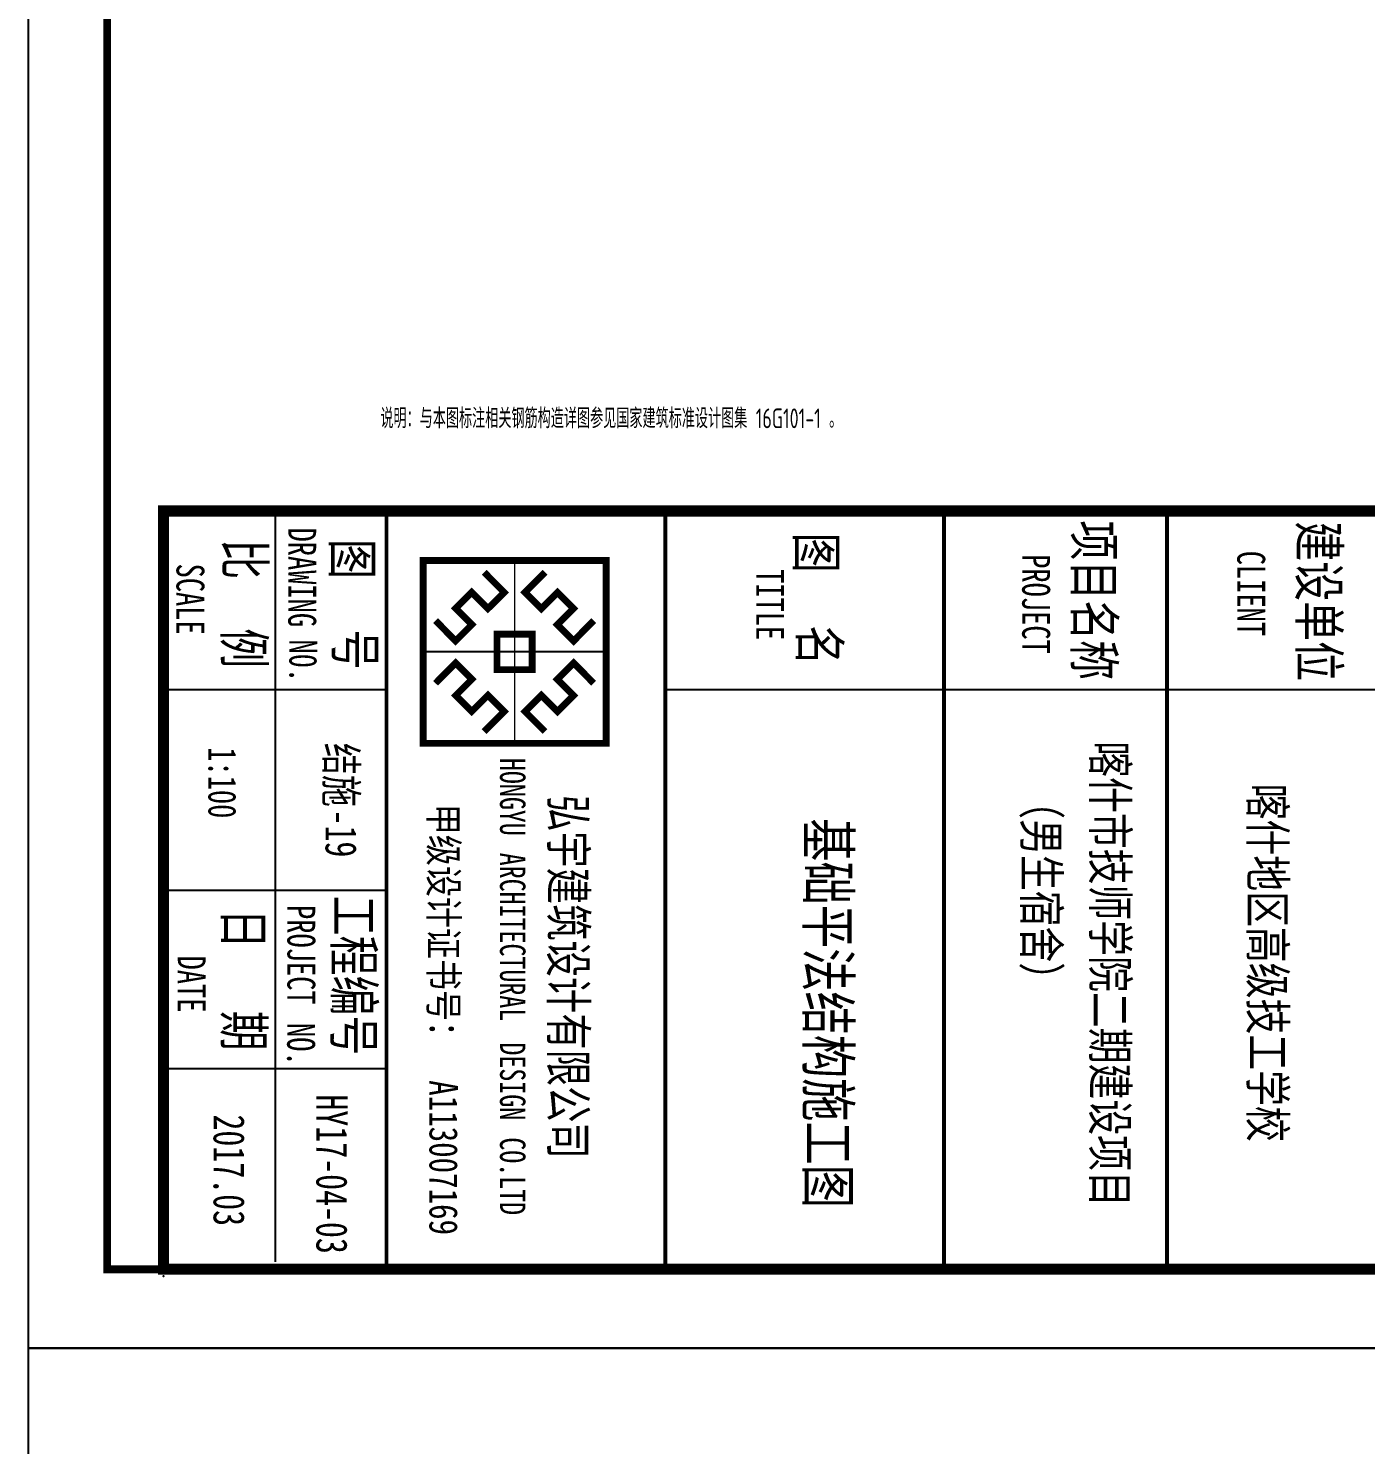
# Model space of a CAD drawing. Header units: millimetres. Extents: x 539196 to 807275, y 431843 to 1156631.
# Drawn here: x 603403 to 620365, y 514718 to 532681 of the extents above; entities that cross this region are included whole.
import ezdxf
from ezdxf.enums import TextEntityAlignment as Align

# ---------------------------------------------------------------- set-up
doc = ezdxf.new("R2010")
doc.units = ezdxf.units.MM
doc.header["$MEASUREMENT"] = 0
doc.layers.add('PUB_TITLE', color=4, linetype='Continuous')
doc.layers.add('TK', color=9, linetype='Continuous')
doc.layers.add('说明文字', color=7, linetype='Continuous', lineweight=18)
doc.styles.add('-宋体', font='', dxfattribs={"width": 0.8})
doc.styles.add('_TEL_DIM', font='simhei.ttf', dxfattribs={"width": 0.8, "height": 3.5})
doc.styles.add('样式 1_yjk_yjk_yjk_yjk_yjk_yjk_yjk_yjk_yjk_yjk_yjk', font='yjkeng.shx', dxfattribs={"width": 0.7, "bigfont": 'yjkchn.shx'})
doc.styles.get('-宋体').set_extended_font_data('SimSun')

# ---------------------------------------------------------------- blocks, each defined once
blk = doc.blocks.new('logo')
at = {"color": 6}
blk.add_line((1004, 2011), (1004, 0), dxfattribs=at)
at = {"color": 6, "const_width": 74.6}
for points in [[(0, 2011), (2008, 2011), (2008, 0), (0, 0)], [(809, 1198), (1199, 1198), (1199, 813), (809, 813)]]:
    blk.add_lwpolyline(points, close=True, dxfattribs=at)
at = {"color": 6}
blk.add_lwpolyline([(0, 2011), (2008, 2011), (2008, 0), (0, 0)], close=True, dxfattribs=at)
for points, const_width in [([(660, 1874), (883, 1654), (704, 1475), (526, 1653), (350, 1477), (528, 1299), (350, 1120), (129, 1340)], 74.6), ([(1004, 2011), (1004, 0)], 15.2), ([(1348, 1874), (1125, 1654), (1304, 1475), (1482, 1653), (1658, 1477), (1480, 1299), (1659, 1120), (1879, 1340)], 74.6), ([(0, 1006), (2008, 1006)], 15.2), ([(660, 137), (883, 357), (704, 536), (526, 358), (350, 534), (528, 712), (350, 891), (129, 671)], 74.6), ([(1348, 137), (1125, 357), (1304, 536), (1482, 358), (1658, 534), (1480, 712), (1659, 891), (1879, 671)], 74.6)]:
    blk.add_lwpolyline(points, dxfattribs=dict(at, const_width=const_width))
blk = doc.blocks.new('图签11')
for p, q in [((3661956, -366171), (3661956, -326171)), ((3663556, -361670), (3663556, -355170)), ((3661956, -359170), (3661956, -357170)), ((3661956, -364170), (3661956, -361670)), ((3661956, -361670), (3668756, -361670)), ((3661956, -365170), (3661956, -364170)), ((3661956, -364170), (3668756, -364170)), ((3661956, -364170), (3668691, -364170)), ((3663556, -366171), (3663556, -364170)), ((3665356, -366171), (3665356, -364170)), ((3666956, -366171), (3666956, -364170)), ((3661956, -366170), (3661956, -365170)), ((3661956, -365170), (3668691, -365170)), ((3661956, -365170), (3662956, -365170)), ((3662956, -365170), (3663156, -365170)), ((3663156, -365170), (3663356, -365170)), ((3668756, -366171), (3661956, -366171)), ((3661956, -366171), (3663656, -366171)), ((3668756, -366170), (3662804, -366170))]:
    blk.add_line(p, q)
at = {"const_width": 34}
for points in [[(3661956, -357170), (3668756, -357170)], [(3661956, -359170), (3668756, -359170)], [(3661956, -361670), (3668756, -361670)], [(3661956, -364170), (3668756, -364170)]]:
    blk.add_lwpolyline(points, dxfattribs=at)
for p in [(3668756, -366170), (3668756, -366170), (3668817, -366171), (3668756, -366310)]:
    blk.add_point(p)
at = {"layer": 'PUB_TITLE', "const_width": 100}
blk.add_lwpolyline([(3661956, -326171), (3668756, -326171), (3668756, -366170), (3661956, -366170)], close=True, dxfattribs=at)
at = {"color": 5, "xscale": 0.8162497761659324, "yscale": 0.8162497763405554, "zscale": 0.8162497763059946}
blk.add_blockref('logo', (3662401, -363842), dxfattribs=at)
at = {"style": '-宋体', "width": 0.75}
for s, height, p in [('建设单位', 350, (3662049, -355982)), ('CLIENT', 250, (3662313, -356540)), ('项目名称', 350, (3662041, -357998)), ('PROJECT', 250, (3662344, -358469)), ('名', 350, (3662981, -360463)), ('图', 350, (3662152, -360488)), ('TITLE', 250, (3662478, -360855)), ('号', 350, (3663020, -364626)), ('工程编号', 350, (3665406, -364638)), ('图', 350, (3662208, -364650)), ('DRAWING', 250, (3662105, -365051)), ('N0.', 250, (3663109, -365041)), ('PROJECT', 250, (3665490, -365059)), ('NO.', 250, (3666548, -365061)), ('比', 350, (3662210, -365616)), ('例', 350, (3663008, -365622)), ('日', 350, (3665523, -365625)), ('期', 350, (3666438, -365622)), ('1:100', 250, (3664075, -365767)), ('2017.03', 280.3, (3667368, -365721)), ('SCALE', 250, (3662428, -366054)), ('DATE', 250, (3665943, -366042))]:
    blk.add_text(s, height=height, dxfattribs=at).set_placement(p)
at = {"color": 1, "style": '-宋体', "width": 0.75}
for s, height, p in [('喀什地区高级技工学校', 313.9, (3664402, -356425)), ('喀什市技师学院二期建设项目', 313.91, (3664021, -357837)), ('（男生宿舍）', 313.9, (3664398, -358454)), ('HY17-04-03', 280.3, (3667188, -364799))]:
    blk.add_text(s, height=height, dxfattribs=at).set_placement(p)
at = {"layer": 'TK', "color": 9}
for s, height, style, width, p in [('弘宇建筑设计有限公司', 319, '-宋体', 0.75, (3664503, -362698)), ('HONGYU', 227.8, '-宋体', 0.75, (3664171, -363152, 0)), ('ARCHITECTURAL', 227.85, '-宋体', 0.75, (3665021, -363152, 0)), ('DESIGN', 227.8, '-宋体', 0.75, (3666722, -363152, 0)), ('CO.LTD', 227.8, '-宋体', 0.75, (3667573, -363152, 0)), ('甲级设计证书号：', 255.1, '_TEL_DIM', 0.8, (3664582, -363785)), ('A113007169', 255.1, '_TEL_DIM', 0.8, (3667061, -363785))]:
    blk.add_text(s, height=height, dxfattribs=dict(at, style=style, width=width)).set_placement(p)

msp = doc.modelspace()

# ---------------------------------------------------------------- linework, layer by layer
at = {"layer": 'PUB_TITLE'}
for points in [[(603402.6, 515943), (662802.6, 515943), (662802.6, 600043), (603402.6, 600043)], [(603402.6, 431843), (662802.6, 431843), (662802.6, 515943), (603402.6, 515943)]]:
    msp.add_lwpolyline(points, close=True, dxfattribs=at)
at = {"layer": 'PUB_TITLE', "const_width": 100}
msp.add_lwpolyline([(604402.6, 516943), (661802.6, 516943), (661802.6, 597543), (604402.6, 597543)], close=True, dxfattribs=at)

# ---------------------------------------------------------------- block references
at = {"xscale": 1.41428571427241, "yscale": 1.41428571427241, "zscale": 1.414285714285714, "rotation": 270}
msp.add_blockref('图签11', (1122986.5, 5705612.1), dxfattribs=at)

# ---------------------------------------------------------------- texts
at = {"style": '-宋体', "width": 0.75}
for s, height, p in [('结施', 396.39, (607172.4, 523618.7)), ('-19', 396.39, (607172.4, 522773)), ('基础平法结构施工图', 537.07, (613279.3, 522663.6))]:
    msp.add_text(s, height=height, rotation=270, dxfattribs=at).set_placement(p)
at = {"layer": '说明文字', "linetype": 'Continuous', "style": '样式 1_yjk_yjk_yjk_yjk_yjk_yjk_yjk_yjk_yjk_yjk_yjk', "width": 0.7}
msp.add_text('说明：与本图标注相关钢筋构造详图参见国家建筑标准设计图集 16G101-1 。', height=250, dxfattribs=at).set_placement((607867.6, 527859.2), align=Align.TOP_LEFT)

doc.saveas('drawing.dxf')
